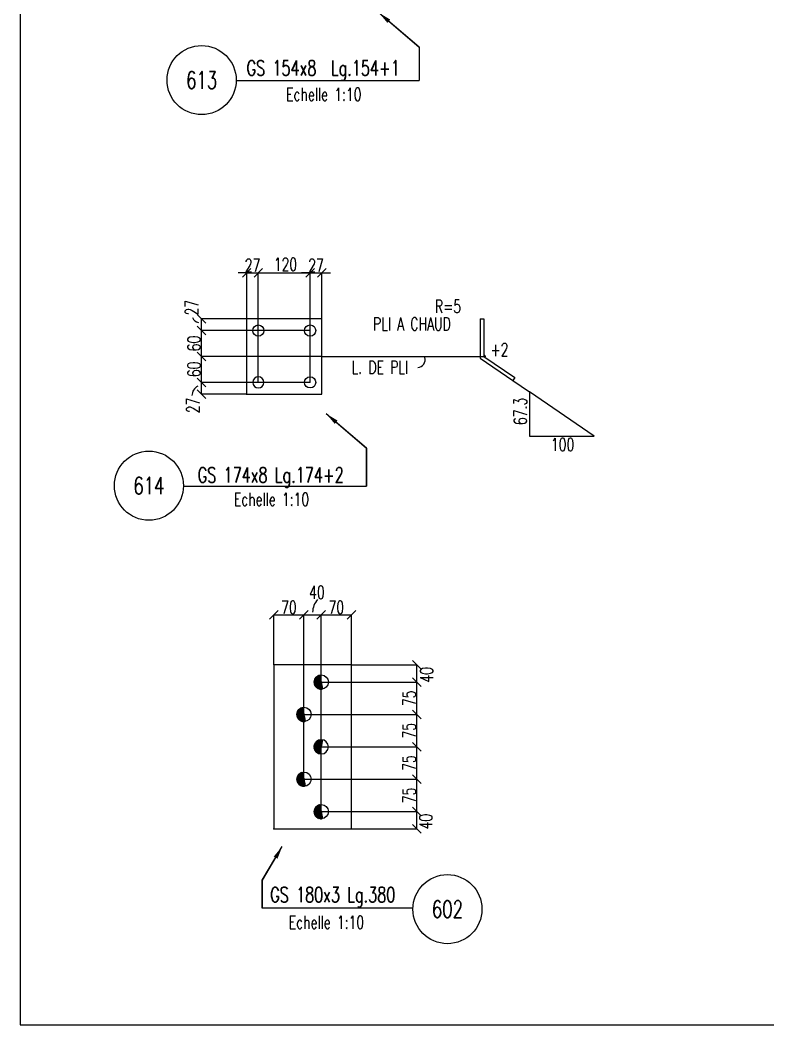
# Model space of a CAD drawing. Extents: x 591592 to 607812, y -3756 to 7724.
# Drawn here: x 591592 to 595055, y -3756 to 899 of the extents above; entities that cross this region are included whole.
import ezdxf
from ezdxf.enums import TextEntityAlignment as Align

# ---------------------------------------------------------------- set-up
doc = ezdxf.new("R2010")
doc.units = 0
doc.header["$LTSCALE"] = 200
doc.header["$MEASUREMENT"] = 0
doc.layers.get('0').update_dxf_attribs({"linetype": 'CONTINUOUS'})
for name, color, linetype in [('BOLLINI_1', 7, 'CONTINUOUS'), ('FORI', 2, 'CONTINUOUS'), ('LINEE_PIASTRE', 2, 'CONTINUOUS'), ('LS', 7, 'CONTINUOUS'), ('PIASTRE', 5, 'CONTINUOUS'), ('PIEGA', 4, 'CONTINUOUS'), ('PIEGA_C_5568_50', 7, 'CONTINUOUS')]:
    doc.layers.add(name, color=color, linetype=linetype)
doc.styles.add('PIEGATI', font='ROMANS8.shx', dxfattribs={"width": 0.7})
doc.styles.add('QUOTE', font='ROMANS8.SHX', dxfattribs={"width": 0.7})
doc.styles.add('RQL', font='ROMANS8.SHX', dxfattribs={"width": 0.7})
doc.styles.add('RS', font='ROMANS8.shx', dxfattribs={"width": 0.7})
doc.styles.get("Standard").update_dxf_attribs({"font": 'ROMANS8.SHX', "width": 0.7})
doc.dimstyles.new('TRATTO', dxfattribs={"dimscale": 0, "dimtxt": 60, "dimasz": 40, "dimexe": 0, "dimexo": 0, "dimgap": 5, "dimtad": 1, "dimrnd": 0.5, "dimdsep": 46, "dimtxsty": 'RS', "dimblk1": 'OBLIQUE', "dimblk2": 'OBLIQUE', "dimsah": 1, "dimcen": 0.09, "dimclrd": 2, "dimclre": 2, "dimclrt": 7, "dimadec": 0, "dimazin": 0, "dimtfac": 1, "dimtix": 1, "dimtmove": 2, "dimatfit": 3, "dimfxl": 1, "dimtolj": 1, "dimtzin": 0, "dimarcsym": 0})

# ---------------------------------------------------------------- blocks, each defined once
blk = doc.blocks.new('MRKR_98')
blk.add_point((0, 0))
at = {"color": 7, "style": 'QUOTE', "width": 0.5, "flags": 1}
for tag, p in [('TI', (3.7, 6.8)), ('NFORI', (3.7, 5.3)), ('AUX2', (3.7, 4.9)), ('FAM', (3.7, 4.5)), ('AUX1', (3.7, 4.2)), ('COMMESSA', (3.7, 3.8)), ('SPESSORE', (3.7, 2.5)), ('SV', (3.7, 1.8)), ('QUA', (3.7, 1.1)), ('DI_S', (3.7, 6.4)), ('D_S', (3.7, 6)), ('E_S', (3.7, 5.7)), ('MD', (3.7, 3.5)), ('MP', (3.7, 3.2)), ('LARGHEZZA', (3.7, 2.8)), ('NP', (3.7, 2.1)), ('PESO', (3.7, 1.4)), ('LUN', (3.7, 0.8)), ('PROF', (3.7, 0.4)), ('POS', (3.7, 0.1))]:
    blk.add_attdef(tag, p, '', height=0.2, dxfattribs=at)
at = {"color": 7, "flags": 1}
for tag, p in [('LAV1', (5.3, 6.9)), ('LAV2', (5.3, 6.5)), ('LAV3', (5.3, 6.2)), ('LAV4', (5.3, 5.9)), ('LAV5', (5.3, 5.5)), ('LAV6', (5.3, 5.2)), ('LAV7', (5.3, 4.9)), ('LAV8', (5.3, 4.5)), ('LAV9', (5.3, 4.2)), ('LAV10', (5.3, 3.9))]:
    blk.add_attdef(tag, p, '', height=0.2, dxfattribs=at)
blk = doc.blocks.new('20')
at = {"color": 0}
for p, q in [((0, 0.98), (0.02, 1)), ((0, 0.94), (0.06, 1)), ((1, -0.01), (0, 0.99)), ((0, 0.89), (0.1, 0.99)), ((0, 0.85), (0.14, 0.99)), ((0, 0.8), (0.18, 0.98)), ((0, 0.76), (0.22, 0.98)), ((0, 0.71), (0.25, 0.97)), ((0, 0.67), (0.29, 0.96)), ((1, -0.05), (0, 0.95)), ((0, 0.62), (0.32, 0.95)), ((0, 0.58), (0.36, 0.93)), ((0, 0.53), (0.39, 0.92)), ((0, 0.49), (0.42, 0.91)), ((1, -0.09), (0, 0.9)), ((0, 0.44), (0.45, 0.89)), ((0, 0.4), (0.48, 0.88)), ((0.99, -0.13), (0, 0.86)), ((0, 0.35), (0.51, 0.86)), ((0, 0.31), (0.54, 0.84)), ((0, 0.26), (0.56, 0.83)), ((0.99, -0.17), (0, 0.81)), ((0, 0.22), (0.59, 0.81)), ((0, 0.17), (0.61, 0.79)), ((0.98, -0.21), (0, 0.77)), ((0, 0.13), (0.64, 0.77)), ((0, 0.08), (0.66, 0.75)), ((0, 0.04), (0.69, 0.73)), ((0.97, -0.25), (0, 0.72)), ((0, -0.01), (0.71, 0.7)), ((0.96, -0.28), (0, 0.68)), ((0, -0.05), (0.73, 0.68)), ((0, -0.1), (0.75, 0.66)), ((0.95, -0.32), (0, 0.63)), ((0, -0.14), (0.77, 0.63)), ((0, -0.19), (0.79, 0.61)), ((0.94, -0.35), (0, 0.59)), ((0, -0.23), (0.81, 0.58)), ((0, -0.28), (0.83, 0.56)), ((0.92, -0.38), (0, 0.54)), ((0, -0.32), (0.85, 0.53)), ((0.91, -0.41), (0, 0.5)), ((0, -0.36), (0.87, 0.5)), ((0, -0.41), (0.88, 0.47)), ((0.9, -0.44), (0, 0.45)), ((0, -0.45), (0.9, 0.44)), ((0.88, -0.47), (0, 0.41)), ((0, -0.5), (0.91, 0.41)), ((0, -0.54), (0.92, 0.38)), ((0.87, -0.5), (0, 0.36)), ((0, -0.59), (0.94, 0.35)), ((0.85, -0.53), (0, 0.32)), ((0, -0.63), (0.95, 0.31)), ((0, -0.68), (0.96, 0.28)), ((0.83, -0.56), (0, 0.27)), ((0, -0.72), (0.97, 0.25)), ((0.81, -0.58), (0, 0.23)), ((0, -0.77), (0.98, 0.21)), ((0.79, -0.61), (0, 0.18)), ((0, -0.81), (0.99, 0.17)), ((0.77, -0.63), (0, 0.14)), ((0, -0.86), (0.99, 0.13)), ((0.75, -0.66), (0, 0.09)), ((0, -0.9), (1, 0.09)), ((0.73, -0.68), (0, 0.05)), ((0, -0.95), (1, 0.05)), ((0.71, -0.7), (0, 0.01)), ((0, -0.99), (1, 0.01)), ((1, 0.04), (0.04, 1)), ((1, 0.09), (0.09, 1)), ((0.99, 0.14), (0.14, 0.99)), ((0.98, 0.19), (0.19, 0.98)), ((0.97, 0.25), (0.25, 0.97)), ((0.95, 0.31), (0.31, 0.95)), ((0.92, 0.38), (0.38, 0.92)), ((0.88, 0.47), (0.47, 0.88)), ((0.81, 0.59), (0.59, 0.81)), ((0.69, -0.73), (0, -0.04)), ((0.66, -0.75), (0, -0.08)), ((0.64, -0.77), (0, -0.13)), ((0.61, -0.79), (0, -0.17)), ((0.59, -0.81), (0, -0.22)), ((0.56, -0.83), (0, -0.26)), ((0.54, -0.84), (0, -0.31)), ((0.51, -0.86), (0, -0.35)), ((0.48, -0.88), (0, -0.4)), ((0.45, -0.89), (0, -0.44)), ((0.42, -0.91), (0, -0.49)), ((0.39, -0.92), (0, -0.53)), ((0.36, -0.93), (0, -0.58)), ((0.32, -0.95), (0, -0.62)), ((0.29, -0.96), (0, -0.67)), ((0.25, -0.97), (0, -0.71)), ((0.22, -0.98), (0, -0.76)), ((0.18, -0.98), (0, -0.8)), ((0.14, -0.99), (0, -0.85)), ((0.1, -0.99), (0, -0.89)), ((0.04, -1), (1, -0.04)), ((0.09, -1), (1, -0.09)), ((0.14, -0.99), (0.99, -0.14)), ((0.19, -0.98), (0.98, -0.19)), ((0.25, -0.97), (0.97, -0.25)), ((0.31, -0.95), (0.95, -0.31)), ((0.38, -0.92), (0.92, -0.38)), ((0.47, -0.88), (0.88, -0.47)), ((0.59, -0.81), (0.81, -0.59))]:
    blk.add_line(p, q, dxfattribs=at)
blk.add_line((0, 1), (0, -1))
blk.add_circle((0, 0), 1)
blk = doc.blocks.new('_OBLIQUE')
at = {"color": 0, "linetype": 'ByBlock'}
blk.add_line((-0.5, -0.5), (0.5, 0.5), dxfattribs=at)
blk = doc.blocks.new('*D121')
at = {"layer": 'LS', "color": 2, "lineweight": -2, "transparency": 16777216}
for p, q in [((592986.5, -2767.4), (593428.7, -2767.4)), ((593428.7, -2847.4), (593428.7, -2767.4)), ((593126.5, -2847.4), (593428.7, -2847.4))]:
    blk.add_line(p, q, dxfattribs=at)
at = {"layer": 'LS', "color": 2, "lineweight": -2, "transparency": 16777216, "xscale": 40, "yscale": 40, "zscale": 40}
for p, rotation in [((593428.7, -2767.4), 90), ((593428.7, -2847.4), 270)]:
    blk.add_blockref('_OBLIQUE', p, dxfattribs=dict(at, rotation=rotation))
at = {"layer": 'LS', "color": 7, "transparency": 16777216, "insert": (593470.8, -2813.8), "char_height": 60, "attachment_point": 5, "rotation": 90, "style": 'RS'}
blk.add_mtext('\\A1;40', dxfattribs=at)
blk = doc.blocks.new('*D122')
at = {"layer": 'LS', "color": 2, "lineweight": -2, "transparency": 16777216}
for p, q in [((592906.5, -2617.4), (593428.7, -2617.4)), ((593428.7, -2767.4), (593428.7, -2617.4)), ((592986.5, -2767.4), (593428.7, -2767.4))]:
    blk.add_line(p, q, dxfattribs=at)
at = {"layer": 'LS', "color": 2, "lineweight": -2, "transparency": 16777216, "xscale": 40, "yscale": 40, "zscale": 40}
for p, rotation in [((593428.7, -2617.4), 90), ((593428.7, -2767.4), 270)]:
    blk.add_blockref('_OBLIQUE', p, dxfattribs=dict(at, rotation=rotation))
at = {"layer": 'LS', "color": 7, "transparency": 16777216, "insert": (593393.7, -2692.4), "char_height": 60, "attachment_point": 5, "rotation": 90, "style": 'RS'}
blk.add_mtext('\\A1;75', dxfattribs=at)
blk = doc.blocks.new('*D123')
at = {"layer": 'LS', "color": 2, "lineweight": -2, "transparency": 16777216}
for p, q in [((592986.5, -2467.4), (593428.7, -2467.4)), ((593428.7, -2617.4), (593428.7, -2467.4)), ((592906.5, -2617.4), (593428.7, -2617.4))]:
    blk.add_line(p, q, dxfattribs=at)
at = {"layer": 'LS', "color": 2, "lineweight": -2, "transparency": 16777216, "xscale": 40, "yscale": 40, "zscale": 40}
for p, rotation in [((593428.7, -2467.4), 90), ((593428.7, -2617.4), 270)]:
    blk.add_blockref('_OBLIQUE', p, dxfattribs=dict(at, rotation=rotation))
at = {"layer": 'LS', "color": 7, "transparency": 16777216, "insert": (593393.7, -2542.4), "char_height": 60, "attachment_point": 5, "rotation": 90, "style": 'RS'}
blk.add_mtext('\\A1;75', dxfattribs=at)
blk = doc.blocks.new('*D124')
at = {"layer": 'LS', "color": 2, "lineweight": -2, "transparency": 16777216}
for p, q in [((592906.5, -2317.4), (593428.7, -2317.4)), ((593428.7, -2467.4), (593428.7, -2317.4)), ((592986.5, -2467.4), (593428.7, -2467.4))]:
    blk.add_line(p, q, dxfattribs=at)
at = {"layer": 'LS', "color": 2, "lineweight": -2, "transparency": 16777216, "xscale": 40, "yscale": 40, "zscale": 40}
for p, rotation in [((593428.7, -2317.4), 90), ((593428.7, -2467.4), 270)]:
    blk.add_blockref('_OBLIQUE', p, dxfattribs=dict(at, rotation=rotation))
at = {"layer": 'LS', "color": 7, "transparency": 16777216, "insert": (593393.7, -2392.4), "char_height": 60, "attachment_point": 5, "rotation": 90, "style": 'RS'}
blk.add_mtext('\\A1;75', dxfattribs=at)
blk = doc.blocks.new('*D125')
at = {"layer": 'LS', "color": 2, "lineweight": -2, "transparency": 16777216}
for p, q in [((592986.5, -2167.4), (593428.7, -2167.4)), ((593428.7, -2317.4), (593428.7, -2167.4)), ((592906.5, -2317.4), (593428.7, -2317.4))]:
    blk.add_line(p, q, dxfattribs=at)
at = {"layer": 'LS', "color": 2, "lineweight": -2, "transparency": 16777216, "xscale": 40, "yscale": 40, "zscale": 40}
for p, rotation in [((593428.7, -2167.4), 90), ((593428.7, -2317.4), 270)]:
    blk.add_blockref('_OBLIQUE', p, dxfattribs=dict(at, rotation=rotation))
at = {"layer": 'LS', "color": 7, "transparency": 16777216, "insert": (593393.7, -2242.4), "char_height": 60, "attachment_point": 5, "rotation": 90, "style": 'RS'}
blk.add_mtext('\\A1;75', dxfattribs=at)
blk = doc.blocks.new('*D126')
at = {"layer": 'LS', "color": 2, "lineweight": -2, "transparency": 16777216}
for p, q in [((593126.5, -2087.4), (593428.7, -2087.4)), ((593428.7, -2167.4), (593428.7, -2087.4)), ((592986.5, -2167.4), (593428.7, -2167.4))]:
    blk.add_line(p, q, dxfattribs=at)
at = {"layer": 'LS', "color": 2, "lineweight": -2, "transparency": 16777216, "xscale": 40, "yscale": 40, "zscale": 40}
for p, rotation in [((593428.7, -2087.4), 90), ((593428.7, -2167.4), 270)]:
    blk.add_blockref('_OBLIQUE', p, dxfattribs=dict(at, rotation=rotation))
at = {"layer": 'LS', "color": 7, "transparency": 16777216, "insert": (593474.2, -2134.1), "char_height": 60, "attachment_point": 5, "rotation": 90, "style": 'RS'}
blk.add_mtext('\\A1;40', dxfattribs=at)
blk = doc.blocks.new('*D127')
at = {"layer": 'LS', "color": 2, "lineweight": -2, "transparency": 16777216}
for p, q in [((592766.5, -2087.4), (592766.5, -1856.4)), ((592766.5, -1856.4), (592906.5, -1856.4)), ((592906.5, -2617.4), (592906.5, -1856.4))]:
    blk.add_line(p, q, dxfattribs=at)
at = {"layer": 'LS', "color": 2, "lineweight": -2, "transparency": 16777216, "xscale": 40, "yscale": 40, "zscale": 40, "rotation": 180.0000000000001}
blk.add_blockref('_OBLIQUE', (592766.5, -1856.4), dxfattribs=at)
at = {"layer": 'LS', "color": 2, "lineweight": -2, "transparency": 16777216, "xscale": 40, "yscale": 40, "zscale": 40}
blk.add_blockref('_OBLIQUE', (592906.5, -1856.4), dxfattribs=at)
at = {"layer": 'LS', "color": 7, "transparency": 16777216, "insert": (592836.5, -1821.4), "char_height": 60, "attachment_point": 5, "style": 'RS'}
blk.add_mtext('\\A1;70', dxfattribs=at)
blk = doc.blocks.new('*D128')
at = {"layer": 'LS', "color": 2, "lineweight": -2, "transparency": 16777216}
for p, q in [((592906.5, -2317.4), (592906.5, -1856.4)), ((592906.5, -1856.4), (592986.5, -1856.4)), ((592986.5, -2767.4), (592986.5, -1856.4))]:
    blk.add_line(p, q, dxfattribs=at)
at = {"layer": 'LS', "color": 2, "lineweight": -2, "transparency": 16777216, "xscale": 40, "yscale": 40, "zscale": 40, "rotation": 180.0000000000001}
blk.add_blockref('_OBLIQUE', (592906.5, -1856.4), dxfattribs=at)
at = {"layer": 'LS', "color": 2, "lineweight": -2, "transparency": 16777216, "xscale": 40, "yscale": 40, "zscale": 40}
blk.add_blockref('_OBLIQUE', (592986.5, -1856.4), dxfattribs=at)
at = {"layer": 'LS', "color": 7, "transparency": 16777216, "insert": (592966.5, -1751.5), "char_height": 60, "attachment_point": 5, "style": 'RS'}
blk.add_mtext('\\A1;40', dxfattribs=at)
blk = doc.blocks.new('*D129')
at = {"layer": 'LS', "color": 2, "lineweight": -2, "transparency": 16777216}
for p, q in [((592986.5, -2167.4), (592986.5, -1856.4)), ((592986.5, -1856.4), (593126.5, -1856.4)), ((593126.5, -2087.4), (593126.5, -1856.4))]:
    blk.add_line(p, q, dxfattribs=at)
at = {"layer": 'LS', "color": 2, "lineweight": -2, "transparency": 16777216, "xscale": 40, "yscale": 40, "zscale": 40, "rotation": 180.0000000000001}
blk.add_blockref('_OBLIQUE', (592986.5, -1856.4), dxfattribs=at)
at = {"layer": 'LS', "color": 2, "lineweight": -2, "transparency": 16777216, "xscale": 40, "yscale": 40, "zscale": 40}
blk.add_blockref('_OBLIQUE', (593126.5, -1856.4), dxfattribs=at)
at = {"layer": 'LS', "color": 7, "transparency": 16777216, "insert": (593056.5, -1821.4), "char_height": 60, "attachment_point": 5, "style": 'RS'}
blk.add_mtext('\\A1;70', dxfattribs=at)
blk = doc.blocks.new('16')
blk.add_circle((0, 0), 1)
blk = doc.blocks.new('*D137')
at = {"layer": 'LS', "color": 2, "lineweight": -2, "transparency": 16777216}
for p, q in [((592641.2, -271.6), (592601.2, -271.6)), ((592641.2, -485.1), (592641.2, -271.6)), ((592641.2, -271.6), (592695.2, -271.6)), ((592695.2, -779.1), (592695.2, -271.6)), ((592695.2, -271.6), (592735.2, -271.6))]:
    blk.add_line(p, q, dxfattribs=at)
at = {"layer": 'LS', "color": 2, "lineweight": -2, "transparency": 16777216, "xscale": 40, "yscale": 40, "zscale": 40}
blk.add_blockref('_OBLIQUE', (592641.2, -271.6), dxfattribs=at)
at = {"layer": 'LS', "color": 2, "lineweight": -2, "transparency": 16777216, "xscale": 40, "yscale": 40, "zscale": 40, "rotation": 180.0000000000001}
blk.add_blockref('_OBLIQUE', (592695.2, -271.6), dxfattribs=at)
at = {"layer": 'LS', "color": 7, "transparency": 16777216, "insert": (592668.2, -236.6), "char_height": 60, "attachment_point": 5, "style": 'RS'}
blk.add_mtext('\\A1;27', dxfattribs=at)
blk = doc.blocks.new('*D138')
at = {"layer": 'LS', "color": 2, "lineweight": -2, "transparency": 16777216}
for p, q in [((592641.2, -485.1), (592641.2, -271.6)), ((592641.2, -271.6), (592935.2, -271.6)), ((592935.2, -779.1), (592935.2, -271.6))]:
    blk.add_line(p, q, dxfattribs=at)
at = {"layer": 'LS', "color": 2, "lineweight": -2, "transparency": 16777216, "xscale": 40, "yscale": 40, "zscale": 40, "rotation": 180.0000000000001}
blk.add_blockref('_OBLIQUE', (592641.2, -271.6), dxfattribs=at)
at = {"layer": 'LS', "color": 2, "lineweight": -2, "transparency": 16777216, "xscale": 40, "yscale": 40, "zscale": 40}
blk.add_blockref('_OBLIQUE', (592935.2, -271.6), dxfattribs=at)
at = {"layer": 'LS', "color": 7, "transparency": 16777216, "insert": (592821, -232.6), "char_height": 60, "attachment_point": 5, "style": 'RS'}
blk.add_mtext('\\A1;120', dxfattribs=at)
blk = doc.blocks.new('*D139')
at = {"layer": 'LS', "color": 2, "lineweight": -2, "transparency": 16777216}
for p, q in [((592935.2, -271.6), (592895.2, -271.6)), ((592935.2, -779.1), (592935.2, -271.6)), ((592935.2, -271.6), (592989.2, -271.6)), ((592989.2, -485.1), (592989.2, -271.6)), ((592989.2, -271.6), (593029.2, -271.6))]:
    blk.add_line(p, q, dxfattribs=at)
at = {"layer": 'LS', "color": 2, "lineweight": -2, "transparency": 16777216, "xscale": 40, "yscale": 40, "zscale": 40}
blk.add_blockref('_OBLIQUE', (592935.2, -271.6), dxfattribs=at)
at = {"layer": 'LS', "color": 2, "lineweight": -2, "transparency": 16777216, "xscale": 40, "yscale": 40, "zscale": 40, "rotation": 180.0000000000001}
blk.add_blockref('_OBLIQUE', (592989.2, -271.6), dxfattribs=at)
at = {"layer": 'LS', "color": 7, "transparency": 16777216, "insert": (592962.2, -236.6), "char_height": 60, "attachment_point": 5, "style": 'RS'}
blk.add_mtext('\\A1;27', dxfattribs=at)
blk = doc.blocks.new('*D140')
at = {"layer": 'LS', "color": 2, "lineweight": -2, "transparency": 16777216}
for p, q in [((592935.2, -779.1), (592432.2, -779.1)), ((592432.2, -833.1), (592432.2, -779.1)), ((592641.2, -833.1), (592432.2, -833.1))]:
    blk.add_line(p, q, dxfattribs=at)
at = {"layer": 'LS', "color": 2, "lineweight": -2, "transparency": 16777216, "xscale": 40, "yscale": 40, "zscale": 40}
for p, rotation in [((592432.2, -779.1), 90), ((592432.2, -833.1), 270)]:
    blk.add_blockref('_OBLIQUE', p, dxfattribs=dict(at, rotation=rotation))
at = {"layer": 'LS', "color": 7, "transparency": 16777216, "insert": (592392.4, -885.9), "char_height": 60, "attachment_point": 5, "rotation": 90, "style": 'RS'}
blk.add_mtext('\\A1;27', dxfattribs=at)
blk = doc.blocks.new('*D141')
at = {"layer": 'LS', "color": 2, "lineweight": -2, "transparency": 16777216}
for p, q in [((592695.2, -659.1), (592432.2, -659.1)), ((592432.2, -779.1), (592432.2, -659.1)), ((592695.2, -779.1), (592432.2, -779.1))]:
    blk.add_line(p, q, dxfattribs=at)
at = {"layer": 'LS', "color": 2, "lineweight": -2, "transparency": 16777216, "xscale": 40, "yscale": 40, "zscale": 40}
for p, rotation in [((592432.2, -659.1), 90), ((592432.2, -779.1), 270)]:
    blk.add_blockref('_OBLIQUE', p, dxfattribs=dict(at, rotation=rotation))
at = {"layer": 'LS', "color": 7, "transparency": 16777216, "insert": (592397.2, -719.1), "char_height": 60, "attachment_point": 5, "rotation": 90, "style": 'RS'}
blk.add_mtext('\\A1;60', dxfattribs=at)
blk = doc.blocks.new('*D142')
at = {"layer": 'LS', "color": 2, "lineweight": -2, "transparency": 16777216}
for p, q in [((592935.2, -539.1), (592432.2, -539.1)), ((592432.2, -659.1), (592432.2, -539.1)), ((592695.2, -659.1), (592432.2, -659.1))]:
    blk.add_line(p, q, dxfattribs=at)
at = {"layer": 'LS', "color": 2, "lineweight": -2, "transparency": 16777216, "xscale": 40, "yscale": 40, "zscale": 40}
for p, rotation in [((592432.2, -539.1), 90), ((592432.2, -659.1), 270)]:
    blk.add_blockref('_OBLIQUE', p, dxfattribs=dict(at, rotation=rotation))
at = {"layer": 'LS', "color": 7, "transparency": 16777216, "insert": (592397.2, -599.1), "char_height": 60, "attachment_point": 5, "rotation": 90, "style": 'RS'}
blk.add_mtext('\\A1;60', dxfattribs=at)
blk = doc.blocks.new('*D143')
at = {"layer": 'LS', "color": 2, "lineweight": -2, "transparency": 16777216}
for p, q in [((592641.2, -485.1), (592432.2, -485.1)), ((592432.2, -539.1), (592432.2, -485.1)), ((592695.2, -539.1), (592432.2, -539.1))]:
    blk.add_line(p, q, dxfattribs=at)
at = {"layer": 'LS', "color": 2, "lineweight": -2, "transparency": 16777216, "xscale": 40, "yscale": 40, "zscale": 40}
for p, rotation in [((592432.2, -485.1), 90), ((592432.2, -539.1), 270)]:
    blk.add_blockref('_OBLIQUE', p, dxfattribs=dict(at, rotation=rotation))
at = {"layer": 'LS', "color": 7, "transparency": 16777216, "insert": (592386.9, -433.1), "char_height": 60, "attachment_point": 5, "rotation": 90, "style": 'RS'}
blk.add_mtext('\\A1;27', dxfattribs=at)
blk = doc.blocks.new('LPIEGA')
at = {"color": 0, "linetype": 'ByBlock'}
blk.add_line((0, 0), (1, 0), dxfattribs=at)
at = {"color": 0}
for tag, p in [('VUOTO3', (1, 13)), ('VUOTO2', (1, 11)), ('VUOTO1', (1, 9))]:
    blk.add_attdef(tag, p, '', height=1, dxfattribs=at)
at = {"color": 0, "flags": 1}
for tag, p in [('ANG_PIE', (1, 7)), ('INC_PIE', (1, 5)), ('CF', (1, 3)), ('RAGGIO', (1, 1))]:
    blk.add_attdef(tag, p, '', height=1, dxfattribs=at)
blk = doc.blocks.new('xxx')
blk.add_circle((0, 0), 8)
at = {"color": 3, "style": 'RQL', "width": 0.7}
blk.add_attdef('POS', text='', height=4, dxfattribs=at).set_placement((0, 0), align=Align.MIDDLE)
at = {"color": 3, "style": 'RQL', "width": 0.7, "flags": 1}
blk.add_attdef('POS1', (-0.39, -5.42), '', height=2, dxfattribs=at)
at = {"style": 'RQL', "width": 0.7, "flags": 1}
blk.add_attdef('TIPO', (-0.39, -8.66), '', height=2, dxfattribs=at)

msp = doc.modelspace()

# ---------------------------------------------------------------- linework, layer by layer
at = {"layer": 'LINEE_PIASTRE'}
for p, q in [((592989.167, -485.092), (592641.167, -485.092)), ((592641.167, -485.092), (592641.167, -833.092)), ((592989.167, -833.092), (592989.167, -485.092)), ((593722.996, -485.092), (593722.996, -667.542)), ((593722.996, -485.092), (593738.996, -485.092)), ((593738.996, -485.092), (593738.996, -659.092)), ((593722.996, -667.542), (593873.687, -770.403)), ((593738.996, -659.092), (593882.708, -757.188)), ((593882.708, -757.188), (593873.687, -770.403)), ((592641.167, -833.092), (592989.167, -833.092)), ((592766.509, -2087.353), (592766.509, -2847.353)), ((593126.509, -2087.353), (592766.509, -2087.353)), ((593126.509, -2847.353), (593126.509, -2087.353)), ((592766.509, -2847.353), (593126.509, -2847.353))]:
    msp.add_line(p, q, dxfattribs=at)
at = {"layer": 'LINEE_PIASTRE', "const_width": 9.75}
msp.add_lwpolyline([(593743.229, -661.981, 0.15086628), (593744.121, -659.092, 0.41421356), (593738.996, -653.967, 0.41421356)], format="xyb", dxfattribs=at)
at = {"layer": 'LS', "color": 6}
for p, q in [((593439.61, 773.874), (593253.868, 933.044)), ((592592.652, 619.729), (593439.61, 619.729)), ((592989.167, -659.092), (593738.996, -659.092)), ((593873.687, -770.403), (593950.599, -822.903)), ((593195.496, -1083.57), (593009.754, -924.4)), ((593195.496, -1259.296), (593195.496, -1083.57)), ((592348.539, -1259.296), (593195.496, -1259.296)), ((592712.826, -3084.669), (592806.087, -2929.12)), ((592712.826, -3215.339), (592712.826, -3084.669)), ((593409.675, -3215.339), (592712.826, -3215.339))]:
    msp.add_line(p, q, dxfattribs=at)
at = {"layer": 'LS', "color": 8}
msp.add_lwpolyline([(591591.982, 7724.403), (591591.982, -3755.597), (604311.982, -3755.597), (604311.982, -2155.597), (607811.982, -2155.597), (607811.982, 7724.403), (591591.982, 7724.403)], close=True, dxfattribs=at)
at = {"layer": 'LS', "color": 6}
for points in [[(593299.428, 894.002), (593439.61, 773.874), (593439.61, 619.729)], [(593055.314, -963.442), (593195.496, -1083.57), (593195.496, -1259.296)], [(592775.234, -2980.58), (592712.826, -3084.669), (592712.826, -3215.339)]]:
    msp.add_lwpolyline(points, dxfattribs=at)
msp.add_lwpolyline([(593950.599, -822.903), (593950.599, -1027.681), (594250.599, -1027.681)], close=True, dxfattribs=at)
for centre, radius, start, end in [((592427.451, -461.901), 41.37, 203.812174, 257.961759), ((593429.877, -673.316), 37.782, 275.919887, 15.152947), ((592442.07, -844.111), 55.019, 119.010823, 176.16849), ((593035.391, -1844.477), 88.709, 138.000907, 179.746087)]:
    msp.add_arc(centre, radius, start, end, dxfattribs=at)
for points in [[(593305.935, 901.595), (593253.868, 933.044), (593292.921, 886.409)], [(593061.821, -955.848), (593009.754, -924.4), (593048.807, -971.035)], [(592766.657, -2975.438), (592806.087, -2929.12), (592783.81, -2985.722)]]:
    msp.add_solid(points, dxfattribs=at)
at = {"layer": 'PIEGA', "color": 6}
msp.add_line((592989.167, -659.092), (592641.167, -659.092), dxfattribs=at)

# ---------------------------------------------------------------- block references
at = {"layer": 'BOLLINI_1'}
for p, xscale, yscale, zscale, values in [((592432.661, 621.344), 19.9999999995, 19.9999999995, 19.9999999995, {'POS': '613'}), ((592188.547, -1257.681), 19.9999999995, 19.9999999995, 19.9999999995, {'POS': '614'}), ((593570.826, -3219.4), 19.99799999950235, 19.99799999950235, 19.99799999950235, {'POS': '602'})]:
    msp.add_blockref('xxx', p, dxfattribs=dict(at, xscale=xscale, yscale=yscale, zscale=zscale)).add_auto_attribs(values)
at = {"layer": 'FORI'}
for name, p, xscale, yscale, zscale, rotation in [('16', (592695.167, -539.092), 26, 26, 26, 44.99999999835904), ('16', (592935.167, -539.092), 26, 26, 26, 44.99999999835904), ('16', (592695.167, -779.092), -26, 26, 26, 95.76333638669469), ('16', (592935.167, -779.092), 26, 26, 26, 264.2366636099999), ('20', (592986.509, -2167.353), 33, 33, 33, 190.9154326064849), ('20', (592906.509, -2317.353), 33, 33, 33, 190.9154326064849), ('20', (592986.509, -2467.353), -33, 32.99999999999999, 33, 349.0845673859999), ('20', (592906.509, -2617.353), 33, 33, 33, 190.9154326064849), ('20', (592986.509, -2767.353), 33, 33, 33, 190.9154326064849)]:
    msp.add_blockref(name, p, dxfattribs=dict(at, xscale=xscale, yscale=yscale, zscale=zscale, rotation=rotation))
at = {"layer": 'PIASTRE'}
ref = msp.add_blockref('MRKR_98', (592871.161, 960.386), dxfattribs=dict(at, xscale=2, yscale=2, zscale=2))
ref.add_attrib('PROF', 'GS 154x8  Lg.154+1', (592640.826, 642.263), dxfattribs={"layer": '0', "color": 2, "height": 70, "style": 'RS', "width": 0.7})
ref = msp.add_blockref('MRKR_98', (592641.167, -833.092), dxfattribs=dict(at, xscale=2, yscale=2, zscale=2))
ref.add_attrib('PROF', 'GS 174x8 Lg.174+2', (592414.643, -1242.965), dxfattribs={"layer": '0', "color": 2, "height": 70, "style": 'PIEGATI', "width": 0.7})
ref = msp.add_blockref('MRKR_98', (592766.509, -2847.353), dxfattribs=dict(at, xscale=2, yscale=2, zscale=2))
ref.add_attrib('PROF', 'GS 180x3 Lg.380', (592750.143, -3187.27), dxfattribs={"layer": '0', "color": 2, "height": 70, "style": 'QUOTE', "width": 0.7})
at = {"layer": 'PIEGA_C_5568_50'}
ref = msp.add_blockref('LPIEGA', (592989.167, -659.092), dxfattribs=dict(at, xscale=348, zscale=348, rotation=180))
ref.add_attrib('RAGGIO', 'R=5', (593513.197, -456.947), dxfattribs={"layer": '0', "color": 7, "height": 60, "style": 'RS', "width": 0.7})
ref.add_attrib('CF', 'PLI A CHAUD', (593226.356, -538.455), dxfattribs={"layer": '0', "color": 7, "height": 60, "style": 'RS', "width": 0.7})
ref.add_attrib('INC_PIE', '+2', (593770.85, -657.258), dxfattribs={"layer": '0', "color": 7, "height": 60, "style": 'RS', "width": 0.7})

# ---------------------------------------------------------------- texts
at = {"color": 7, "style": 'RS', "width": 0.7}
msp.add_text('L. DE PLI', height=60, dxfattribs=at).set_placement((593127.529, -739.487))
at = {"layer": 'LS', "color": 7, "style": 'RS', "width": 0.7}
for p in [(592823.756, 525.142), (592581.584, -1350.595), (592836.063, -3310.164)]:
    msp.add_text('Echelle 1:10', height=60, dxfattribs=at).set_placement(p)
msp.add_text('67.3', height=60, rotation=90, dxfattribs=at).set_placement((593908.051, -913.447), align=Align.MIDDLE)
msp.add_text('100', height=60, dxfattribs=at).set_placement((594104.498, -1066.874), align=Align.MIDDLE)

# ---------------------------------------------------------------- dimensions: what is measured, and where the dimension line sits
at = {"layer": 'LS'}
for base, p1, p2, text, picture, middle in [((592695.167, -271.593), (592641.167, -485.092), (592695.167, -779.092), '27', '*D137', (592668.167, -236.593)), ((592989.167, -271.593), (592935.167, -779.092), (592989.167, -485.092), '27', '*D139', (592962.167, -236.593)), ((592906.509, -1856.432), (592766.509, -2087.353), (592906.509, -2617.353), '70', '*D127', (592836.509, -1821.432)), ((593126.509, -1856.432), (592986.509, -2167.353), (593126.509, -2087.353), '70', '*D129', (593056.509, -1821.432))]:
    dim = msp.add_linear_dim(base=base, p1=p1, p2=p2, text=text, dimstyle='TRATTO', override={"dimscale": 1}, dxfattribs=at)
    dim.commit()
    dim.dimension.update_dxf_attribs({"geometry": picture, "text_midpoint": middle})
for base, p1, p2, text, picture, middle in [((592935.167, -271.593), (592641.167, -485.092), (592935.167, -779.092), '120', '*D138', (592820.951, -232.636)), ((592986.509, -1856.432), (592906.509, -2317.353), (592986.509, -2767.353), '40', '*D128', (592966.525, -1751.486))]:
    dim = msp.add_linear_dim(base=base, p1=p1, p2=p2, text=text, dimstyle='TRATTO', override={"dimscale": 1}, dxfattribs=at)
    dim.commit()
    dim.dimension.update_dxf_attribs({"geometry": picture, "text_midpoint": middle, "dimtype": 128})
for base, p1, p2, text, picture, middle in [((592432.191, -485.092), (592695.167, -539.092), (592641.167, -485.092), '27', '*D143', (592386.895, -433.067)), ((592432.191, -779.092), (592641.167, -833.092), (592935.167, -779.092), '27', '*D140', (592392.372, -885.929)), ((593428.749, -2087.353), (592986.509, -2167.353), (593126.509, -2087.353), '40', '*D126', (593474.204, -2134.099)), ((593428.749, -2767.353), (593126.509, -2847.353), (592986.509, -2767.353), '40', '*D121', (593470.836, -2813.794))]:
    dim = msp.add_linear_dim(base=base, p1=p1, p2=p2, angle=90, text=text, dimstyle='TRATTO', override={"dimscale": 1}, dxfattribs=at)
    dim.commit()
    dim.dimension.update_dxf_attribs({"geometry": picture, "text_midpoint": middle, "dimtype": 128})
for base, p1, p2, text, picture, middle in [((592432.191, -539.092), (592695.167, -659.092), (592935.167, -539.092), '60', '*D142', (592397.191, -599.092)), ((592432.191, -659.092), (592695.167, -779.092), (592695.167, -659.092), '60', '*D141', (592397.191, -719.092)), ((593428.749, -2167.353), (592906.509, -2317.353), (592986.509, -2167.353), '75', '*D125', (593393.749, -2242.353)), ((593428.749, -2317.353), (592986.509, -2467.353), (592906.509, -2317.353), '75', '*D124', (593393.749, -2392.353)), ((593428.749, -2467.353), (592906.509, -2617.353), (592986.509, -2467.353), '75', '*D123', (593393.749, -2542.353)), ((593428.749, -2617.353), (592986.509, -2767.353), (592906.509, -2617.353), '75', '*D122', (593393.749, -2692.353))]:
    dim = msp.add_linear_dim(base=base, p1=p1, p2=p2, angle=90, text=text, dimstyle='TRATTO', override={"dimscale": 1}, dxfattribs=at)
    dim.commit()
    dim.dimension.update_dxf_attribs({"geometry": picture, "text_midpoint": middle})

doc.saveas('drawing.dxf')
